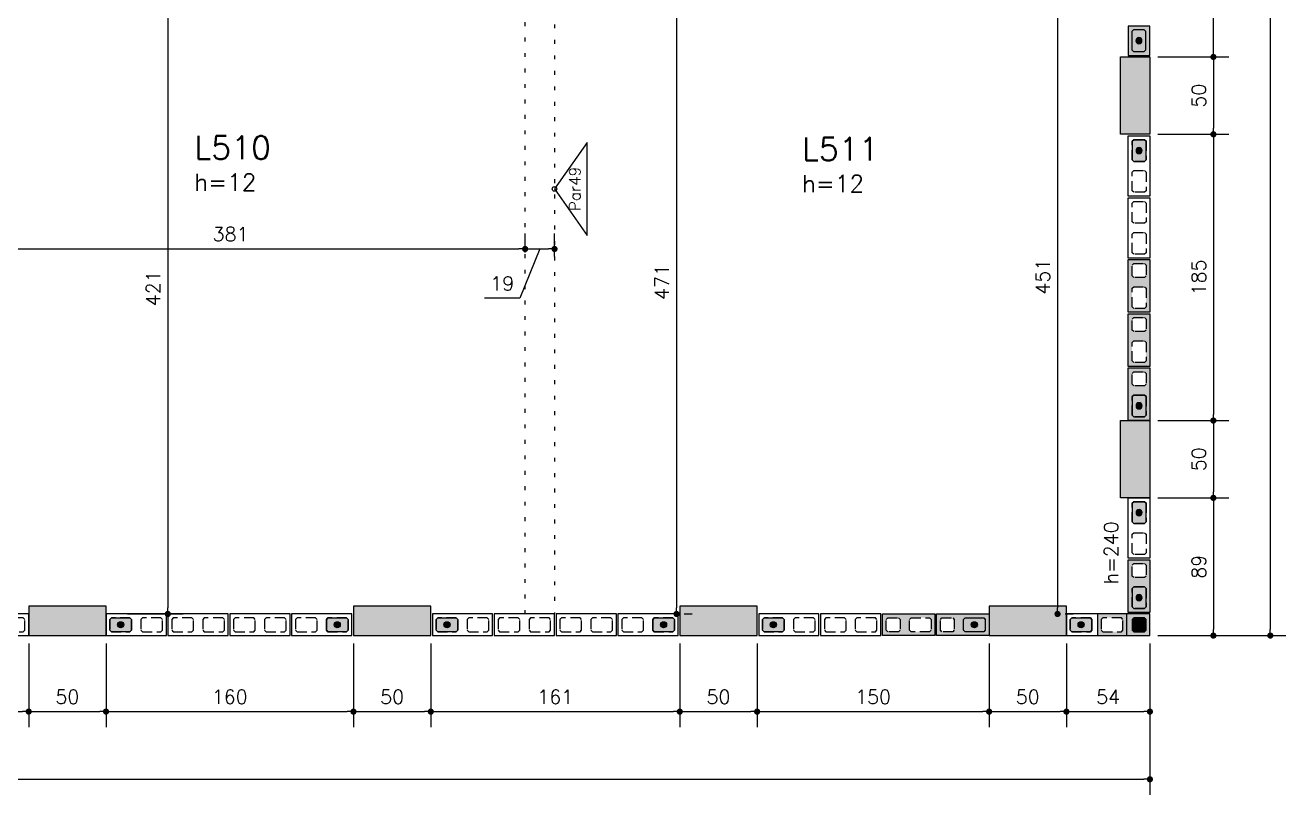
# Model space of a CAD drawing. Extents: x -14651 to 3487, y -4567 to -809.
# Drawn here: x 2531 to 3346, y -2266 to -1769 of the extents above; entities that cross this region are included whole.
import ezdxf
from ezdxf.enums import TextEntityAlignment as Align

# ---------------------------------------------------------------- set-up
doc = ezdxf.new("R2010")
doc.units = 0
doc.header["$LTSCALE"] = 25
doc.linetypes.add('DASHED2', pattern=[0.375, 0.25, -0.125])
doc.linetypes.add('ESTILO_TQS_0002', pattern=[0.4, 0.1, -0.3])
for name, color, linetype in [('213', 252, 'Continuous'), ('241', 2, 'Continuous'), ('247', 50, 'Continuous'), ('248', 100, 'Continuous'), ('Arranque', 14, 'Continuous'), ('COTA', 1, 'Continuous'), ('FERRO', 5, 'Continuous'), ('H2', 252, 'Continuous'), ('L-D', 2, 'Continuous'), ('L-N', 4, 'Continuous'), ('PILARETE', 3, 'Continuous'), ('PORTA', 3, 'ESTILO_TQS_0002'), ('TJANELA', 2, 'Continuous')]:
    doc.layers.add(name, color=color, linetype=linetype)
doc.styles.add('COTA', font='romans.shx')
doc.styles.get("Standard").update_dxf_attribs({"font": 'romans.shx'})
doc.styles.add('Texto1', font='romans.shx', dxfattribs={"height": 9})
doc.dimstyles.new('forma', dxfattribs={"dimscale": 5, "dimtxt": 1.8, "dimasz": 0.8, "dimexe": 2, "dimexo": 1, "dimgap": 1, "dimtad": 1, "dimdec": 1, "dimzin": 9, "dimtxsty": 'COTA', "dimblk1": 'DOT', "dimblk2": 'DOT', "dimsah": 1, "dimcen": 0, "dimdle": 1, "dimclrd": 256, "dimclre": 256, "dimclrt": 2, "dimadec": 0, "dimazin": 0, "dimtfac": 1, "dimtdec": 0, "dimtmove": 0, "dimatfit": 3, "dimfxl": 1, "dimtolj": 1, "dimtzin": 0, "dimarcsym": 0})

# ---------------------------------------------------------------- blocks, each defined once
blk = doc.blocks.new('P4015', base_point=(5842102.11612, -8124149.02973))
blk.add_lwpolyline([(5842082.61612, -8124156.02973), (5842121.61612, -8124156.02973), (5842121.61612, -8124142.02973), (5842082.61612, -8124142.02973), (5842082.61612, -8124156.02973)])
at = {"color": 1, "linetype": 'DASHED2'}
for points in [[(5842085.11612, -8124152.52973), (5842086.11612, -8124153.52973), (5842098.11612, -8124153.52973), (5842099.11612, -8124152.52973), (5842099.11612, -8124145.52973), (5842098.11612, -8124144.52973), (5842086.11612, -8124144.52973), (5842085.11612, -8124145.52973), (5842085.11612, -8124152.52973)], [(5842105.11612, -8124152.52973), (5842106.11612, -8124153.52973), (5842118.11612, -8124153.52973), (5842119.11612, -8124152.52973), (5842119.11612, -8124145.52973), (5842118.11612, -8124144.52973), (5842106.11612, -8124144.52973), (5842105.11612, -8124145.52973), (5842105.11612, -8124152.52973)]]:
    blk.add_lwpolyline(points, dxfattribs=at)
blk = doc.blocks.new('_Dot')
at = {"color": 0, "linetype": 'ByBlock', "lineweight": -2}
blk.add_line((-0.5, 0), (-1, 0), dxfattribs=at)
at = {"color": 0, "linetype": 'ByBlock', "const_width": 0.5}
blk.add_lwpolyline([(-0.25, 0, 1), (0.25, 0, 1)], format="xyb", close=True, dxfattribs=at)
blk = doc.blocks.new('*D143')
at = {"layer": 'COTA', "lineweight": -2, "transparency": 16777216}
for p, q in [((2039.52, -2174.1), (2039.52, -2222.73)), ((2533.52, -2168.6), (2533.52, -2222.73)), ((2043.52, -2212.73), (2529.52, -2212.73))]:
    blk.add_line(p, q, dxfattribs=at)
at = {"layer": 'Defpoints', "color": 0, "transparency": 16777216}
for p in [(2533.52, -2163.6), (2039.52, -2169.1), (2533.52, -2212.73)]:
    blk.add_point(p, dxfattribs=at)
at = {"layer": 'COTA', "lineweight": -2, "transparency": 16777216, "xscale": 4, "yscale": 4, "zscale": 4, "rotation": 180}
blk.add_blockref('_Dot', (2039.52, -2212.73), dxfattribs=at)
at = {"layer": 'COTA', "lineweight": -2, "transparency": 16777216, "xscale": 4, "yscale": 4, "zscale": 4}
blk.add_blockref('_Dot', (2533.52, -2212.73), dxfattribs=at)
at = {"layer": 'COTA', "color": 2, "transparency": 16777216, "insert": (2286.52, -2203.23), "char_height": 9, "attachment_point": 5, "style": 'COTA'}
blk.add_mtext('\\A1;494 ', dxfattribs=at)
blk = doc.blocks.new('*D145')
at = {"layer": 'COTA', "lineweight": -2, "transparency": 16777216}
for p, q in [((449.52, -2167.56), (449.52, -2266.48)), ((3258.52, -2168.6), (3258.52, -2266.48)), ((453.52, -2256.48), (3254.52, -2256.48))]:
    blk.add_line(p, q, dxfattribs=at)
at = {"layer": 'Defpoints', "color": 0, "transparency": 16777216}
for p in [(449.52, -2162.56), (3258.52, -2163.6), (3258.52, -2256.48)]:
    blk.add_point(p, dxfattribs=at)
at = {"layer": 'COTA', "lineweight": -2, "transparency": 16777216, "xscale": 4, "yscale": 4, "zscale": 4, "rotation": 180}
blk.add_blockref('_Dot', (449.52, -2256.48), dxfattribs=at)
at = {"layer": 'COTA', "lineweight": -2, "transparency": 16777216, "xscale": 4, "yscale": 4, "zscale": 4}
blk.add_blockref('_Dot', (3258.52, -2256.48), dxfattribs=at)
at = {"layer": 'COTA', "color": 2, "transparency": 16777216, "insert": (1854.02, -2246.98), "char_height": 9, "attachment_point": 5, "style": 'COTA'}
blk.add_mtext('\\A1;2809 ', dxfattribs=at)
blk = doc.blocks.new('*D146')
at = {"layer": 'COTA', "lineweight": -2, "transparency": 16777216}
for p, q in [((3263.52, -1014.6), (3346.36, -1014.6)), ((3336.36, -1018.6), (3336.36, -2159.6)), ((3263.52, -2163.6), (3346.36, -2163.6))]:
    blk.add_line(p, q, dxfattribs=at)
at = {"layer": 'Defpoints', "color": 0, "transparency": 16777216}
for p in [(3258.52, -1014.6), (3258.52, -2163.6), (3336.36, -2163.6)]:
    blk.add_point(p, dxfattribs=at)
at = {"layer": 'COTA', "lineweight": -2, "transparency": 16777216, "xscale": 4, "yscale": 4, "zscale": 4}
for p, rotation in [((3336.36, -1014.6), 90), ((3336.36, -2163.6), 270)]:
    blk.add_blockref('_Dot', p, dxfattribs=dict(at, rotation=rotation))
at = {"layer": 'COTA', "color": 2, "transparency": 16777216, "insert": (3326.86, -1589.1), "char_height": 9, "attachment_point": 5, "rotation": 90, "style": 'COTA'}
blk.add_mtext('\\A1;1149 ', dxfattribs=at)
blk = doc.blocks.new('_IDNPAR_2')
at = {"color": 3}
blk.add_lwpolyline([(1, -0.7), (0, 0), (-1, -0.7)], close=True, dxfattribs=at)
blk.add_circle((0, 0), 0.05, dxfattribs=at)
at = {"layer": '247', "color": 2, "style": 'COTA', "flags": 8}
blk.add_attdef('ID', text='', height=0.24, dxfattribs=at).set_placement((0, -0.438), align=Align.MIDDLE_CENTER)
blk = doc.blocks.new('*D191')
at = {"layer": 'COTA', "lineweight": -2, "transparency": 16777216}
for p, q in [((3171.52, -1698.6), (3208.79, -1698.6)), ((3198.79, -1702.6), (3198.79, -2145.6)), ((3203.79, -2149.6), (3208.79, -2149.6))]:
    blk.add_line(p, q, dxfattribs=at)
at = {"layer": 'Defpoints', "color": 0, "transparency": 16777216}
for p in [(3166.52, -1698.6), (3198.79, -2149.6), (3198.79, -2149.6)]:
    blk.add_point(p, dxfattribs=at)
at = {"layer": 'COTA', "lineweight": -2, "transparency": 16777216, "xscale": 4, "yscale": 4, "zscale": 4}
for p, rotation in [((3198.79, -1698.6), 90), ((3198.79, -2149.6), 270)]:
    blk.add_blockref('_Dot', p, dxfattribs=dict(at, rotation=rotation))
at = {"layer": 'COTA', "color": 2, "transparency": 16777216, "insert": (3189.29, -1931.59), "char_height": 9, "attachment_point": 5, "rotation": 90, "style": 'COTA'}
blk.add_mtext('\\A1;451 ', dxfattribs=at)
blk = doc.blocks.new('*D196')
at = {"layer": 'COTA', "lineweight": -2, "transparency": 16777216}
for p, q in [((2951.52, -1678.6), (2942.43, -1678.6)), ((2952.43, -1682.6), (2952.43, -2145.6)), ((2957.43, -2149.6), (2962.43, -2149.6))]:
    blk.add_line(p, q, dxfattribs=at)
at = {"layer": 'Defpoints', "color": 0, "transparency": 16777216}
for p in [(2956.52, -1678.6), (2952.43, -2149.6), (2952.43, -2149.6)]:
    blk.add_point(p, dxfattribs=at)
at = {"layer": 'COTA', "lineweight": -2, "transparency": 16777216, "xscale": 4, "yscale": 4, "zscale": 4}
for p, rotation in [((2952.43, -1678.6), 90), ((2952.43, -2149.6), 270)]:
    blk.add_blockref('_Dot', p, dxfattribs=dict(at, rotation=rotation))
at = {"layer": 'COTA', "color": 2, "transparency": 16777216, "insert": (2942.93, -1935.05), "char_height": 9, "attachment_point": 5, "rotation": 90, "style": 'COTA'}
blk.add_mtext('\\A1;471 ', dxfattribs=at)
blk = doc.blocks.new('*D201')
at = {"layer": 'COTA', "lineweight": -2, "transparency": 16777216}
for p, q in [((2623.47, -1732.6), (2623.47, -2145.6)), ((2628.47, -1728.6), (2633.47, -1728.6)), ((2597.47, -2149.6), (2633.47, -2149.6))]:
    blk.add_line(p, q, dxfattribs=at)
at = {"layer": 'Defpoints', "color": 0, "transparency": 16777216}
for p in [(2623.47, -1728.6), (2592.47, -2149.6), (2623.47, -2149.6)]:
    blk.add_point(p, dxfattribs=at)
at = {"layer": 'COTA', "lineweight": -2, "transparency": 16777216, "xscale": 4, "yscale": 4, "zscale": 4}
for p, rotation in [((2623.47, -1728.6), 90), ((2623.47, -2149.6), 270)]:
    blk.add_blockref('_Dot', p, dxfattribs=dict(at, rotation=rotation))
at = {"layer": 'COTA', "color": 2, "transparency": 16777216, "insert": (2613.97, -1939.1), "char_height": 9, "attachment_point": 5, "rotation": 90, "style": 'COTA'}
blk.add_mtext('\\A1;421 ', dxfattribs=at)
blk = doc.blocks.new('*D281')
at = {"layer": 'COTA', "lineweight": -2, "transparency": 16777216}
for p, q in [((2473.52, -1908.7), (2473.52, -1903.7)), ((2854.52, -1915.97), (2854.52, -1903.7)), ((2477.52, -1913.7), (2850.52, -1913.7))]:
    blk.add_line(p, q, dxfattribs=at)
at = {"layer": 'Defpoints', "color": 0, "transparency": 16777216}
for p in [(2473.52, -1913.7), (2854.52, -1913.7), (2854.52, -1920.97)]:
    blk.add_point(p, dxfattribs=at)
at = {"layer": 'COTA', "lineweight": -2, "transparency": 16777216, "xscale": 4, "yscale": 4, "zscale": 4, "rotation": 180}
blk.add_blockref('_Dot', (2473.52, -1913.7), dxfattribs=at)
at = {"layer": 'COTA', "lineweight": -2, "transparency": 16777216, "xscale": 4, "yscale": 4, "zscale": 4}
blk.add_blockref('_Dot', (2854.52, -1913.7), dxfattribs=at)
at = {"layer": 'COTA', "color": 2, "transparency": 16777216, "insert": (2664.02, -1904.2), "char_height": 9, "attachment_point": 5, "style": 'COTA'}
blk.add_mtext('\\A1;381 ', dxfattribs=at)
blk = doc.blocks.new('*D282')
at = {"layer": 'COTA', "lineweight": -2, "transparency": 16777216}
for p, q in [((2854.52, -1915.97), (2854.52, -1903.7)), ((2873.52, -1918.55), (2873.52, -1903.7)), ((2864.02, -1913.7), (2851.16, -1945.5)), ((2858.52, -1913.7), (2869.52, -1913.7)), ((2851.16, -1945.5), (2828.31, -1945.5))]:
    blk.add_line(p, q, dxfattribs=at)
at = {"layer": 'Defpoints', "color": 0, "transparency": 16777216}
for p in [(2873.52, -1913.7), (2854.52, -1920.97), (2873.52, -1923.55)]:
    blk.add_point(p, dxfattribs=at)
at = {"layer": 'COTA', "lineweight": -2, "transparency": 16777216, "xscale": 4, "yscale": 4, "zscale": 4, "rotation": 180}
blk.add_blockref('_Dot', (2854.52, -1913.7), dxfattribs=at)
at = {"layer": 'COTA', "lineweight": -2, "transparency": 16777216, "xscale": 4, "yscale": 4, "zscale": 4}
blk.add_blockref('_Dot', (2873.52, -1913.7), dxfattribs=at)
at = {"layer": 'COTA', "color": 2, "transparency": 16777216, "insert": (2839.73, -1936), "char_height": 9, "attachment_point": 5, "style": 'COTA'}
blk.add_mtext('\\A1;19 ', dxfattribs=at)
blk = doc.blocks.new('P3515')
at = {"layer": '248'}
h = blk.add_hatch(color=100, dxfattribs=at)
h.paths.add_polyline_path([(17, 7), (-17, 7), (-17, -7), (17, -7)])
h.paths.add_polyline_path([(-5.5, -3.5), (-6.5, -4.5), (-13.5, -4.5), (-14.5, -3.5), (-14.5, 3.5), (-13.5, 4.5), (-6.5, 4.5), (-5.5, 3.5)], flags=16)
h.paths.add_polyline_path([(0.5, 3.5), (1.5, 4.5), (13.5, 4.5), (14.5, 3.5), (14.5, -3.5), (13.5, -4.5), (1.5, -4.5), (0.5, -3.5)], flags=16)
blk.add_lwpolyline([(-17, -7), (17, -7), (17, 7), (-17, 7), (-17, -7)])
at = {"color": 1, "linetype": 'DASHED2'}
for points in [[(-14.5, -3.5), (-13.5, -4.5), (-6.5, -4.5), (-5.5, -3.5), (-5.5, 3.5), (-6.5, 4.5), (-13.5, 4.5), (-14.5, 3.5), (-14.5, -3.5)], [(0.5, -3.5), (1.5, -4.5), (13.5, -4.5), (14.5, -3.5), (14.5, 3.5), (13.5, 4.5), (1.5, 4.5), (0.5, 3.5), (0.5, -3.5)]]:
    blk.add_lwpolyline(points, dxfattribs=at)
blk = doc.blocks.new('GR-1409')
at = {"layer": '213'}
h = blk.add_hatch(color=256, dxfattribs=at)
h.paths.add_polyline_path([(-6, 4.5), (-7, 3.5), (-7, -3.5), (-6, -4.5), (6, -4.5), (7, -3.5), (7, 3.5), (6, 4.5)])
h.paths.add_polyline_path([(-2, 0, 1), (2, 0, 1)], flags=16)
at = {"layer": 'Arranque'}
blk.add_hatch(color=256, dxfattribs=at).paths.add_polyline_path([(-2, 0, 1), (2, 0, 1)])
at = {"layer": '213'}
blk.add_lwpolyline([(-7, 3.5), (-6, 4.5), (6, 4.5), (7, 3.5), (7, -3.5), (6, -4.5), (-6, -4.5), (-7, -3.5), (-7, 3.5)], dxfattribs=at)
at = {"layer": 'FERRO', "linetype": 'Continuous'}
blk.add_circle((0, 0), 2, dxfattribs=at)
blk = doc.blocks.new('*D293')
at = {"layer": 'COTA', "lineweight": -2, "transparency": 16777216}
for p, q in [((2533.52, -2168.6), (2533.52, -2222.73)), ((2583.52, -2168.6), (2583.52, -2222.73)), ((2537.52, -2212.73), (2579.52, -2212.73))]:
    blk.add_line(p, q, dxfattribs=at)
at = {"layer": 'Defpoints', "color": 0, "transparency": 16777216}
for p in [(2533.52, -2163.6), (2583.52, -2163.6), (2583.52, -2212.73)]:
    blk.add_point(p, dxfattribs=at)
at = {"layer": 'COTA', "lineweight": -2, "transparency": 16777216, "xscale": 4, "yscale": 4, "zscale": 4, "rotation": 180}
blk.add_blockref('_Dot', (2533.52, -2212.73), dxfattribs=at)
at = {"layer": 'COTA', "lineweight": -2, "transparency": 16777216, "xscale": 4, "yscale": 4, "zscale": 4}
blk.add_blockref('_Dot', (2583.52, -2212.73), dxfattribs=at)
at = {"layer": 'COTA', "color": 2, "transparency": 16777216, "insert": (2558.52, -2203.23), "char_height": 9, "attachment_point": 5, "style": 'COTA'}
blk.add_mtext('\\A1;50 ', dxfattribs=at)
blk = doc.blocks.new('*D294')
at = {"layer": 'COTA', "lineweight": -2, "transparency": 16777216}
for p, q in [((2583.52, -2168.6), (2583.52, -2222.73)), ((2743.52, -2168.6), (2743.52, -2222.73)), ((2587.52, -2212.73), (2739.52, -2212.73))]:
    blk.add_line(p, q, dxfattribs=at)
at = {"layer": 'Defpoints', "color": 0, "transparency": 16777216}
for p in [(2583.52, -2163.6), (2743.52, -2163.6), (2743.52, -2212.73)]:
    blk.add_point(p, dxfattribs=at)
at = {"layer": 'COTA', "lineweight": -2, "transparency": 16777216, "xscale": 4, "yscale": 4, "zscale": 4, "rotation": 180}
blk.add_blockref('_Dot', (2583.52, -2212.73), dxfattribs=at)
at = {"layer": 'COTA', "lineweight": -2, "transparency": 16777216, "xscale": 4, "yscale": 4, "zscale": 4}
blk.add_blockref('_Dot', (2743.52, -2212.73), dxfattribs=at)
at = {"layer": 'COTA', "color": 2, "transparency": 16777216, "insert": (2663.52, -2203.23), "char_height": 9, "attachment_point": 5, "style": 'COTA'}
blk.add_mtext('\\A1;160 ', dxfattribs=at)
blk = doc.blocks.new('*D295')
at = {"layer": 'COTA', "lineweight": -2, "transparency": 16777216}
for p, q in [((2743.52, -2168.6), (2743.52, -2222.73)), ((2793.52, -2168.6), (2793.52, -2222.73)), ((2747.52, -2212.73), (2789.52, -2212.73))]:
    blk.add_line(p, q, dxfattribs=at)
at = {"layer": 'Defpoints', "color": 0, "transparency": 16777216}
for p in [(2743.52, -2163.6), (2793.52, -2163.6), (2793.52, -2212.73)]:
    blk.add_point(p, dxfattribs=at)
at = {"layer": 'COTA', "lineweight": -2, "transparency": 16777216, "xscale": 4, "yscale": 4, "zscale": 4, "rotation": 180}
blk.add_blockref('_Dot', (2743.52, -2212.73), dxfattribs=at)
at = {"layer": 'COTA', "lineweight": -2, "transparency": 16777216, "xscale": 4, "yscale": 4, "zscale": 4}
blk.add_blockref('_Dot', (2793.52, -2212.73), dxfattribs=at)
at = {"layer": 'COTA', "color": 2, "transparency": 16777216, "insert": (2768.52, -2203.23), "char_height": 9, "attachment_point": 5, "style": 'COTA'}
blk.add_mtext('\\A1;50 ', dxfattribs=at)
blk = doc.blocks.new('*D296')
at = {"layer": 'COTA', "lineweight": -2, "transparency": 16777216}
for p, q in [((2793.52, -2168.6), (2793.52, -2222.73)), ((2954.52, -2168.6), (2954.52, -2222.73)), ((2797.52, -2212.73), (2950.52, -2212.73))]:
    blk.add_line(p, q, dxfattribs=at)
at = {"layer": 'Defpoints', "color": 0, "transparency": 16777216}
for p in [(2793.52, -2163.6), (2954.52, -2163.6), (2954.52, -2212.73)]:
    blk.add_point(p, dxfattribs=at)
at = {"layer": 'COTA', "lineweight": -2, "transparency": 16777216, "xscale": 4, "yscale": 4, "zscale": 4, "rotation": 180}
blk.add_blockref('_Dot', (2793.52, -2212.73), dxfattribs=at)
at = {"layer": 'COTA', "lineweight": -2, "transparency": 16777216, "xscale": 4, "yscale": 4, "zscale": 4}
blk.add_blockref('_Dot', (2954.52, -2212.73), dxfattribs=at)
at = {"layer": 'COTA', "color": 2, "transparency": 16777216, "insert": (2874.02, -2203.23), "char_height": 9, "attachment_point": 5, "style": 'COTA'}
blk.add_mtext('\\A1;161 ', dxfattribs=at)
blk = doc.blocks.new('*D297')
at = {"layer": 'COTA', "lineweight": -2, "transparency": 16777216}
for p, q in [((2954.52, -2168.6), (2954.52, -2222.73)), ((3004.52, -2168.6), (3004.52, -2222.73)), ((2958.52, -2212.73), (3000.52, -2212.73))]:
    blk.add_line(p, q, dxfattribs=at)
at = {"layer": 'Defpoints', "color": 0, "transparency": 16777216}
for p in [(2954.52, -2163.6), (3004.52, -2163.6), (3004.52, -2212.73)]:
    blk.add_point(p, dxfattribs=at)
at = {"layer": 'COTA', "lineweight": -2, "transparency": 16777216, "xscale": 4, "yscale": 4, "zscale": 4, "rotation": 180}
blk.add_blockref('_Dot', (2954.52, -2212.73), dxfattribs=at)
at = {"layer": 'COTA', "lineweight": -2, "transparency": 16777216, "xscale": 4, "yscale": 4, "zscale": 4}
blk.add_blockref('_Dot', (3004.52, -2212.73), dxfattribs=at)
at = {"layer": 'COTA', "color": 2, "transparency": 16777216, "insert": (2979.52, -2203.23), "char_height": 9, "attachment_point": 5, "style": 'COTA'}
blk.add_mtext('\\A1;50 ', dxfattribs=at)
blk = doc.blocks.new('*D298')
at = {"layer": 'COTA', "lineweight": -2, "transparency": 16777216}
for p, q in [((3004.52, -2168.6), (3004.52, -2222.73)), ((3154.52, -2168.6), (3154.52, -2222.73)), ((3008.52, -2212.73), (3150.52, -2212.73))]:
    blk.add_line(p, q, dxfattribs=at)
at = {"layer": 'Defpoints', "color": 0, "transparency": 16777216}
for p in [(3004.52, -2163.6), (3154.52, -2163.6), (3154.52, -2212.73)]:
    blk.add_point(p, dxfattribs=at)
at = {"layer": 'COTA', "lineweight": -2, "transparency": 16777216, "xscale": 4, "yscale": 4, "zscale": 4, "rotation": 180}
blk.add_blockref('_Dot', (3004.52, -2212.73), dxfattribs=at)
at = {"layer": 'COTA', "lineweight": -2, "transparency": 16777216, "xscale": 4, "yscale": 4, "zscale": 4}
blk.add_blockref('_Dot', (3154.52, -2212.73), dxfattribs=at)
at = {"layer": 'COTA', "color": 2, "transparency": 16777216, "insert": (3079.52, -2203.23), "char_height": 9, "attachment_point": 5, "style": 'COTA'}
blk.add_mtext('\\A1;150 ', dxfattribs=at)
blk = doc.blocks.new('*D299')
at = {"layer": 'COTA', "lineweight": -2, "transparency": 16777216}
for p, q in [((3154.52, -2168.6), (3154.52, -2222.73)), ((3204.52, -2168.6), (3204.52, -2222.73)), ((3158.52, -2212.73), (3200.52, -2212.73))]:
    blk.add_line(p, q, dxfattribs=at)
at = {"layer": 'Defpoints', "color": 0, "transparency": 16777216}
for p in [(3154.52, -2163.6), (3204.52, -2163.6), (3204.52, -2212.73)]:
    blk.add_point(p, dxfattribs=at)
at = {"layer": 'COTA', "lineweight": -2, "transparency": 16777216, "xscale": 4, "yscale": 4, "zscale": 4, "rotation": 180}
blk.add_blockref('_Dot', (3154.52, -2212.73), dxfattribs=at)
at = {"layer": 'COTA', "lineweight": -2, "transparency": 16777216, "xscale": 4, "yscale": 4, "zscale": 4}
blk.add_blockref('_Dot', (3204.52, -2212.73), dxfattribs=at)
at = {"layer": 'COTA', "color": 2, "transparency": 16777216, "insert": (3179.52, -2203.23), "char_height": 9, "attachment_point": 5, "style": 'COTA'}
blk.add_mtext('\\A1;50 ', dxfattribs=at)
blk = doc.blocks.new('*D300')
at = {"layer": 'COTA', "lineweight": -2, "transparency": 16777216}
for p, q in [((3204.52, -2168.6), (3204.52, -2222.73)), ((3258.52, -2168.6), (3258.52, -2222.73)), ((3208.52, -2212.73), (3254.52, -2212.73))]:
    blk.add_line(p, q, dxfattribs=at)
at = {"layer": 'Defpoints', "color": 0, "transparency": 16777216}
for p in [(3204.52, -2163.6), (3258.52, -2163.6), (3258.52, -2212.73)]:
    blk.add_point(p, dxfattribs=at)
at = {"layer": 'COTA', "lineweight": -2, "transparency": 16777216, "xscale": 4, "yscale": 4, "zscale": 4, "rotation": 180}
blk.add_blockref('_Dot', (3204.52, -2212.73), dxfattribs=at)
at = {"layer": 'COTA', "lineweight": -2, "transparency": 16777216, "xscale": 4, "yscale": 4, "zscale": 4}
blk.add_blockref('_Dot', (3258.52, -2212.73), dxfattribs=at)
at = {"layer": 'COTA', "color": 2, "transparency": 16777216, "insert": (3231.52, -2203.23), "char_height": 9, "attachment_point": 5, "style": 'COTA'}
blk.add_mtext('\\A1;54 ', dxfattribs=at)
blk = doc.blocks.new('GR-0909')
at = {"layer": '213'}
h = blk.add_hatch(color=256, dxfattribs=at)
h.paths.add_polyline_path([(3.5, -4.5), (4.5, -3.5), (4.500001, 3.5), (3.500001, 4.5), (-3.499999, 4.5), (-4.499999, 3.5), (-4.5, -3.5), (-3.5, -4.5)])
h.paths.add_polyline_path([(-2, 0, -1), (2, 0, -1)], flags=16)
at = {"layer": 'Arranque'}
blk.add_hatch(color=256, dxfattribs=at).paths.add_polyline_path([(2, 0, 1), (-2, 0, 1)])
at = {"layer": '213'}
blk.add_lwpolyline([(3.500001, 4.5), (4.500001, 3.5), (4.5, -3.5), (3.5, -4.5), (-3.5, -4.5), (-4.5, -3.5), (-4.499999, 3.5), (-3.499999, 4.5), (3.500001, 4.5)], dxfattribs=at)
at = {"layer": 'FERRO', "linetype": 'Continuous'}
blk.add_circle((0, 0), 2, dxfattribs=at)
blk = doc.blocks.new('*D313')
at = {"layer": 'COTA', "lineweight": -2, "transparency": 16777216}
for p, q in [((3263.52, -1789.6), (3309.55, -1789.6)), ((3299.55, -1793.6), (3299.55, -1835.6)), ((3263.52, -1839.6), (3309.55, -1839.6))]:
    blk.add_line(p, q, dxfattribs=at)
at = {"layer": 'Defpoints', "color": 0, "transparency": 16777216}
for p in [(3258.52, -1789.6), (3258.52, -1839.6), (3299.55, -1839.6)]:
    blk.add_point(p, dxfattribs=at)
at = {"layer": 'COTA', "lineweight": -2, "transparency": 16777216, "xscale": 4, "yscale": 4, "zscale": 4}
for p, rotation in [((3299.55, -1789.6), 90), ((3299.55, -1839.6), 270)]:
    blk.add_blockref('_Dot', p, dxfattribs=dict(at, rotation=rotation))
at = {"layer": 'COTA', "color": 2, "transparency": 16777216, "insert": (3290.05, -1814.6), "char_height": 9, "attachment_point": 5, "rotation": 90, "style": 'COTA'}
blk.add_mtext('\\A1;50 ', dxfattribs=at)
blk = doc.blocks.new('*D314')
at = {"layer": 'COTA', "lineweight": -2, "transparency": 16777216}
for p, q in [((3263.52, -1839.6), (3309.55, -1839.6)), ((3299.55, -1843.6), (3299.55, -2020.6)), ((3263.52, -2024.6), (3309.55, -2024.6))]:
    blk.add_line(p, q, dxfattribs=at)
at = {"layer": 'Defpoints', "color": 0, "transparency": 16777216}
for p in [(3258.52, -1839.6), (3258.52, -2024.6), (3299.55, -2024.6)]:
    blk.add_point(p, dxfattribs=at)
at = {"layer": 'COTA', "lineweight": -2, "transparency": 16777216, "xscale": 4, "yscale": 4, "zscale": 4}
for p, rotation in [((3299.55, -1839.6), 90), ((3299.55, -2024.6), 270)]:
    blk.add_blockref('_Dot', p, dxfattribs=dict(at, rotation=rotation))
at = {"layer": 'COTA', "color": 2, "transparency": 16777216, "insert": (3290.05, -1932.1), "char_height": 9, "attachment_point": 5, "rotation": 90, "style": 'COTA'}
blk.add_mtext('\\A1;185 ', dxfattribs=at)
blk = doc.blocks.new('*D315')
at = {"layer": 'COTA', "lineweight": -2, "transparency": 16777216}
for p, q in [((3263.52, -2024.6), (3309.55, -2024.6)), ((3299.55, -2028.6), (3299.55, -2070.6)), ((3263.52, -2074.6), (3309.55, -2074.6))]:
    blk.add_line(p, q, dxfattribs=at)
at = {"layer": 'Defpoints', "color": 0, "transparency": 16777216}
for p in [(3258.52, -2024.6), (3258.52, -2074.6), (3299.55, -2074.6)]:
    blk.add_point(p, dxfattribs=at)
at = {"layer": 'COTA', "lineweight": -2, "transparency": 16777216, "xscale": 4, "yscale": 4, "zscale": 4}
for p, rotation in [((3299.55, -2024.6), 90), ((3299.55, -2074.6), 270)]:
    blk.add_blockref('_Dot', p, dxfattribs=dict(at, rotation=rotation))
at = {"layer": 'COTA', "color": 2, "transparency": 16777216, "insert": (3290.05, -2049.6), "char_height": 9, "attachment_point": 5, "rotation": 90, "style": 'COTA'}
blk.add_mtext('\\A1;50 ', dxfattribs=at)
blk = doc.blocks.new('*D316')
at = {"layer": 'COTA', "lineweight": -2, "transparency": 16777216}
for p, q in [((3263.52, -2074.6), (3309.55, -2074.6)), ((3299.55, -2078.6), (3299.55, -2159.6)), ((3263.52, -2163.6), (3309.55, -2163.6))]:
    blk.add_line(p, q, dxfattribs=at)
at = {"layer": 'Defpoints', "color": 0, "transparency": 16777216}
for p in [(3258.52, -2074.6), (3258.52, -2163.6), (3299.55, -2163.6)]:
    blk.add_point(p, dxfattribs=at)
at = {"layer": 'COTA', "lineweight": -2, "transparency": 16777216, "xscale": 4, "yscale": 4, "zscale": 4}
for p, rotation in [((3299.55, -2074.6), 90), ((3299.55, -2163.6), 270)]:
    blk.add_blockref('_Dot', p, dxfattribs=dict(at, rotation=rotation))
at = {"layer": 'COTA', "color": 2, "transparency": 16777216, "insert": (3290.05, -2119.1), "char_height": 9, "attachment_point": 5, "rotation": 90, "style": 'COTA'}
blk.add_mtext('\\A1;89 ', dxfattribs=at)
blk = doc.blocks.new('P2015')
at = {"layer": '247'}
h = blk.add_hatch(color=50, dxfattribs=at)
h.paths.add_polyline_path([(9.5, 7), (-9.5, 7), (-9.5, -7), (9.5, -7)])
h.paths.add_polyline_path([(6, -4.5), (-6, -4.5), (-7, -3.5), (-7, 3.5), (-6, 4.5), (6, 4.5), (7, 3.5), (7, -3.5)], flags=16)
blk.add_lwpolyline([(-9.5, -7), (9.5, -7), (9.5, 7), (-9.5, 7), (-9.5, -7)])
at = {"color": 1, "linetype": 'DASHED2'}
blk.add_lwpolyline([(-7, -3.5), (-6, -4.5), (6, -4.5), (7, -3.5), (7, 3.5), (6, 4.5), (-6, 4.5), (-7, 3.5), (-7, -3.5)], dxfattribs=at)
blk = doc.blocks.new('*D317')
at = {"layer": 'COTA', "lineweight": -2, "transparency": 16777216}
for p, q in [((3263.52, -1388.6), (3309.55, -1388.6)), ((3299.55, -1785.6), (3299.55, -1392.6)), ((3263.52, -1789.6), (3309.55, -1789.6))]:
    blk.add_line(p, q, dxfattribs=at)
at = {"layer": 'Defpoints', "color": 0, "transparency": 16777216}
for p in [(3258.52, -1388.6), (3299.55, -1388.6), (3258.52, -1789.6)]:
    blk.add_point(p, dxfattribs=at)
at = {"layer": 'COTA', "lineweight": -2, "transparency": 16777216, "xscale": 4, "yscale": 4, "zscale": 4}
for p, rotation in [((3299.55, -1388.6), 90), ((3299.55, -1789.6), 270)]:
    blk.add_blockref('_Dot', p, dxfattribs=dict(at, rotation=rotation))
at = {"layer": 'COTA', "color": 2, "transparency": 16777216, "insert": (3290.05, -1589.1), "char_height": 9, "attachment_point": 5, "rotation": 90, "style": 'COTA'}
blk.add_mtext('\\A1;401 ', dxfattribs=at)

msp = doc.modelspace()

# ---------------------------------------------------------------- hatches: boundary and pattern name
at = {"layer": 'H2'}
for points in [[(3239.52, -1839.6), (3258.52, -1839.6), (3258.52, -1789.6), (3239.52, -1789.6)], [(3239.52, -2074.6), (3258.52, -2074.6), (3258.52, -2024.6), (3239.52, -2024.6)], [(2583.52, -2163.6), (2583.52, -2144.6), (2533.52, -2144.6), (2533.52, -2163.6)], [(2793.52, -2163.6), (2793.52, -2144.6), (2743.52, -2144.6), (2743.52, -2163.6)], [(3004.52, -2163.6), (3004.52, -2144.6), (2954.52, -2144.6), (2954.52, -2163.6)], [(3204.52, -2163.6), (3204.52, -2144.6), (3154.52, -2144.6), (3154.52, -2163.6)]]:
    msp.add_hatch(color=256, dxfattribs=at).paths.add_polyline_path(points)

# ---------------------------------------------------------------- linework, layer by layer
at = {"layer": 'PILARETE'}
for points in [[(3258.52, -1839.6), (3239.52, -1839.6), (3239.52, -1789.6), (3258.52, -1789.6), (3258.52, -1839.6)], [(3258.52, -2074.6), (3239.52, -2074.6), (3239.52, -2024.6), (3258.52, -2024.6), (3258.52, -2074.6)], [(2533.52, -2144.6), (2533.52, -2163.6), (2583.52, -2163.6), (2583.52, -2144.6), (2533.52, -2144.6)], [(2743.52, -2144.6), (2743.52, -2163.6), (2793.52, -2163.6), (2793.52, -2144.6), (2743.52, -2144.6)], [(2954.52, -2144.6), (2954.52, -2163.6), (3004.52, -2163.6), (3004.52, -2144.6), (2954.52, -2144.6)], [(3154.52, -2144.6), (3154.52, -2163.6), (3204.52, -2163.6), (3204.52, -2144.6), (3154.52, -2144.6)]]:
    msp.add_lwpolyline(points, dxfattribs=at)
at = {"layer": 'PORTA'}
msp.add_lwpolyline([(2473.52, -1664.6), (2588.52, -1664.6), (2588.52, -1714.6), (2674.52, -1714.6), (2674.52, -1664.6), (3039.52, -1664.6), (3039.52, -1678.6), (2873.52, -1678.6), (2873.52, -2149.6), (2854.52, -2149.6), (2854.52, -1678.6), (2688.52, -1678.6), (2688.52, -1728.6), (2574.52, -1728.6), (2574.52, -1678.6), (2473.52, -1678.6)], dxfattribs=at)

# ---------------------------------------------------------------- block references
at = {"xscale": -1}
for name, p, rotation in [('GR-1409', (3251.35, -1779.1), 270), ('GR-1409', (3251.52, -1850.1), 270), ('GR-1409', (3251.52, -2015.1), 270), ('GR-1409', (3251.52, -2084.1), 270), ('GR-1409', (3251.52, -2139.1), 270), ('GR-0909', (3251.52, -2156.6), 180)]:
    msp.add_blockref(name, p, dxfattribs=dict(at, rotation=rotation))
for p in [(2593.02, -2156.6), (2733.02, -2156.6), (2804.02, -2156.6), (2944.02, -2156.6), (3015.02, -2156.6), (3145.02, -2156.6), (3214.02, -2156.6)]:
    msp.add_blockref('GR-1409', p)
at = {"layer": '241'}
for name, p, rotation in [('P2015', (3251.35, -1779.1), 90.00000000000001), ('P4015', (2514.02, -2156.6), 180), ('P4015', (2603.02, -2156.6), 180), ('P4015', (2643.02, -2156.6), 180), ('P4015', (2683.02, -2156.6), 180), ('P4015', (2723.02, -2156.6), 180), ('P4015', (2814.02, -2156.6), 180), ('P4015', (2854.02, -2156.6), 180), ('P4015', (2894.02, -2156.6), 180), ('P4015', (2934.02, -2156.6), 180), ('P4015', (3025.02, -2156.6), 180), ('P4015', (3065.02, -2156.6), 180), ('P4015', (3224.02, -2156.6), 180), ('P3515', (3241.52, -2156.6), 180)]:
    msp.add_blockref(name, p, dxfattribs=dict(at, rotation=rotation))
at = {"layer": '241', "xscale": -1}
for name, p, rotation in [('P4015', (3251.52, -1860.1), 269.9999999999993), ('P4015', (3251.52, -1900.1), 269.9999999999993), ('P3515', (3251.52, -1937.6), 90), ('P3515', (3251.52, -1972.6), 90), ('P3515', (3251.52, -2007.6), 90), ('P4015', (3251.52, -2094.1), 269.9999999999993), ('P3515', (3251.52, -2131.6), 90), ('P3515', (3102.52, -2156.6), 180), ('P3515', (3137.52, -2156.6), 180)]:
    msp.add_blockref(name, p, dxfattribs=dict(at, rotation=rotation))
at = {"layer": '247', "linetype": 'Continuous', "xscale": 30, "yscale": 30, "zscale": 30, "rotation": 90}
msp.add_blockref('_IDNPAR_2', (2873.52, -1874.93), dxfattribs=at).add_auto_attribs({'ID': 'Par49'})

# ---------------------------------------------------------------- texts
at = {"layer": 'L-D'}
for p in [(2640.66, -1876.07), (3033.59, -1876.97)]:
    msp.add_text('h=12', height=11, dxfattribs=at).set_placement(p)
at = {"layer": 'L-N'}
for s, p in [('L510', (2640.66, -1855.67)), ('L511', (3033.59, -1856.57))]:
    msp.add_text(s, height=15, dxfattribs=at).set_placement(p)
at = {"layer": 'TJANELA', "style": 'Texto1'}
msp.add_text('h=240', height=9, rotation=90, dxfattribs=at).set_placement((3237.99, -2110.05), align=Align.CENTER)

# ---------------------------------------------------------------- dimensions: what is measured, and where the dimension line sits
at = {"layer": 'COTA'}
for base, p1, p2, angle, override, picture, middle in [((3336.36, -2163.6), (3258.52, -1014.6), (3258.52, -2163.6), 90, {"dimpost": ' '}, '*D146', (3326.86, -1589.1)), ((3299.55, -1388.6), (3258.52, -1789.6), (3258.52, -1388.6), 90, {"dimpost": ' '}, '*D317', (3290.05, -1589.1)), ((2623.47, -2149.6), (2623.47, -1728.6), (2592.47, -2149.6), 90, {"dimpost": ' ', "dimtmove": 1}, '*D201', (2613.97, -1939.1)), ((3299.55, -1839.6), (3258.52, -1789.6), (3258.52, -1839.6), 270, {"dimpost": ' ', "dimtmove": 1}, '*D313', (3290.05, -1814.6)), ((3299.55, -2024.6), (3258.52, -1839.6), (3258.52, -2024.6), 270, {"dimpost": ' ', "dimtmove": 1}, '*D314', (3290.05, -1932.1)), ((3299.55, -2074.6), (3258.52, -2024.6), (3258.52, -2074.6), 270, {"dimpost": ' ', "dimtmove": 1}, '*D315', (3290.05, -2049.6)), ((3299.55, -2163.6), (3258.52, -2074.6), (3258.52, -2163.6), 270, {"dimpost": ' ', "dimtmove": 1}, '*D316', (3290.05, -2119.1))]:
    dim = msp.add_linear_dim(base=base, p1=p1, p2=p2, angle=angle, dimstyle='forma', override=override, dxfattribs=at)
    dim.commit()
    dim.dimension.update_dxf_attribs({"geometry": picture, "text_midpoint": middle})
for base, p1, p2, picture, middle in [((2952.43, -2149.6), (2956.52, -1678.6), (2952.43, -2149.6), '*D196', (2952.43, -1935.05)), ((3198.79, -2149.6), (3166.52, -1698.6), (3198.79, -2149.6), '*D191', (3198.79, -1931.59))]:
    dim = msp.add_linear_dim(base=base, p1=p1, p2=p2, angle=90, dimstyle='forma', override={"dimpost": ' ', "dimtmove": 1}, dxfattribs=at)
    dim.commit()
    dim.dimension.update_dxf_attribs({"geometry": picture, "text_midpoint": middle, "dimtype": 128})
for base, p1, p2, override, picture, middle in [((2854.52, -1913.7), (2473.52, -1913.7), (2854.52, -1920.97), {"dimpost": ' ', "dimtmove": 1}, '*D281', (2664.02, -1904.2)), ((3258.52, -2256.48), (449.52, -2162.56), (3258.52, -2163.6), {"dimpost": ' ', "dimtmove": 1}, '*D145', (1854.02, -2246.98)), ((2533.52, -2212.73), (2039.52, -2169.1), (2533.52, -2163.6), {"dimpost": ' ', "dimtmove": 1}, '*D143', (2286.52, -2203.23)), ((2583.52, -2212.73), (2533.52, -2163.6), (2583.52, -2163.6), {"dimpost": ' '}, '*D293', (2558.52, -2203.23)), ((2743.52, -2212.73), (2583.52, -2163.6), (2743.52, -2163.6), {"dimpost": ' ', "dimtmove": 1}, '*D294', (2663.52, -2203.23)), ((2793.52, -2212.73), (2743.52, -2163.6), (2793.52, -2163.6), {"dimpost": ' ', "dimtmove": 1}, '*D295', (2768.52, -2203.23)), ((2954.52, -2212.73), (2793.52, -2163.6), (2954.52, -2163.6), {"dimpost": ' ', "dimtmove": 1}, '*D296', (2874.02, -2203.23)), ((3004.52, -2212.73), (2954.52, -2163.6), (3004.52, -2163.6), {"dimpost": ' ', "dimtmove": 1}, '*D297', (2979.52, -2203.23)), ((3154.52, -2212.73), (3004.52, -2163.6), (3154.52, -2163.6), {"dimpost": ' ', "dimtmove": 1}, '*D298', (3079.52, -2203.23)), ((3204.52, -2212.73), (3154.52, -2163.6), (3204.52, -2163.6), {"dimpost": ' ', "dimtmove": 1}, '*D299', (3179.52, -2203.23)), ((3258.52, -2212.73), (3204.52, -2163.6), (3258.52, -2163.6), {"dimpost": ' ', "dimtmove": 1}, '*D300', (3231.52, -2203.23))]:
    dim = msp.add_linear_dim(base=base, p1=p1, p2=p2, dimstyle='forma', override=override, dxfattribs=at)
    dim.commit()
    dim.dimension.update_dxf_attribs({"geometry": picture, "text_midpoint": middle})
dim = msp.add_linear_dim(base=(2873.52, -1913.7), p1=(2854.52, -1920.97), p2=(2873.52, -1923.55), dimstyle='forma', override={"dimpost": ' ', "dimtmove": 1}, dxfattribs=at)
dim.commit()
dim.dimension.update_dxf_attribs({"geometry": '*D282', "text_midpoint": (2846.16, -1945.5), "dimtype": 128})

doc.saveas('drawing.dxf')
